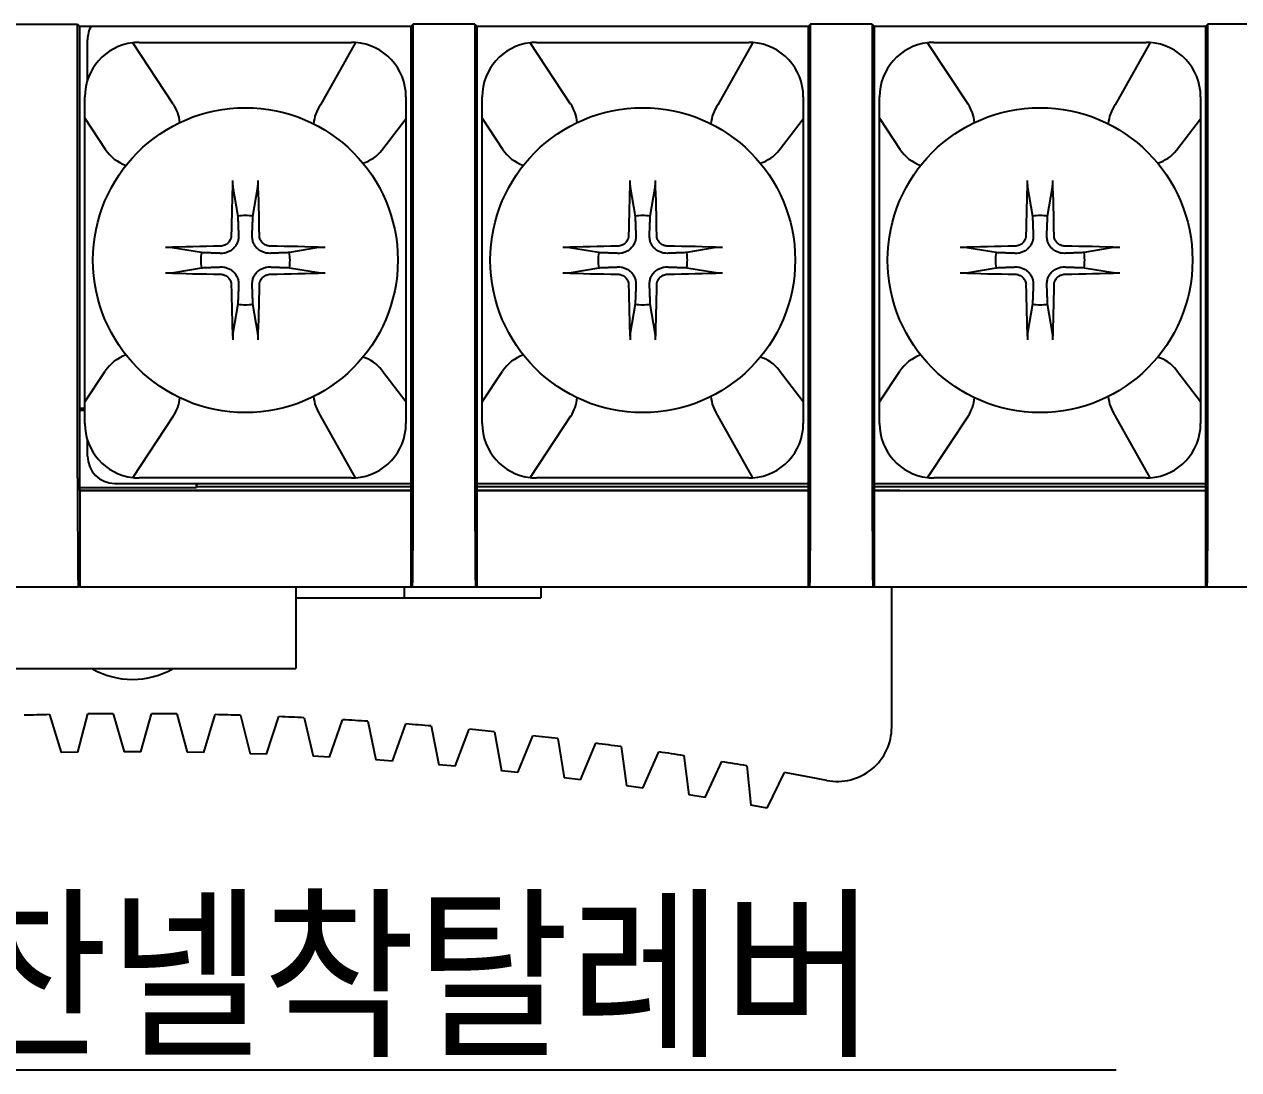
# Model space of a CAD drawing. Header units: millimetres. Extents: x 1618 to 2314, y 422 to 652.
# Drawn here: x 2048.96 to 2071.28, y 530.17 to 549.37 of the extents above; entities that cross this region are included whole.
import ezdxf

# ---------------------------------------------------------------- set-up
doc = ezdxf.new("R2010")
doc.units = ezdxf.units.MM
doc.styles.add('굴림', font='', dxfattribs={"width": 0.9})
doc.styles.get('굴림').set_extended_font_data('GulimChe')
doc.dimstyles.get("Standard").update_dxf_attribs({"dimtxt": 0.18, "dimasz": 0.18, "dimexe": 0.18, "dimexo": 0.0625, "dimgap": 0.09, "dimtad": 0, "dimtih": 1, "dimtoh": 1, "dimdec": 4, "dimzin": 0, "dimdsep": 46, "dimtxsty": 'Standard', "dimcen": 0.09, "dimadec": 0, "dimazin": 0, "dimtfac": 1, "dimtdec": 4, "dimtofl": 0, "dimtmove": 0, "dimatfit": 3, "dimfxl": 1, "dimtolj": 1, "dimtzin": 0, "dimarcsym": 0})

msp = doc.modelspace()

# ---------------------------------------------------------------- linework, layer by layer
for p, q in [((2048.309, 549.368), (2049.944, 549.368)), ((2049.944, 541.036), (2049.944, 549.368)), ((2049.944, 549.368), (2049.981, 549.336)), ((2049.981, 549.336), (2049.981, 540.809)), ((2049.981, 549.336), (2056.072, 549.336)), ((2056.109, 549.368), (2056.072, 549.336)), ((2056.072, 540.809), (2056.072, 549.336)), ((2056.109, 541.036), (2056.109, 549.368)), ((2057.244, 549.368), (2056.109, 549.368)), ((2057.244, 549.368), (2057.244, 541.036)), ((2057.244, 549.368), (2057.281, 549.336)), ((2057.281, 549.336), (2057.281, 540.809)), ((2057.281, 549.336), (2063.372, 549.336)), ((2063.409, 549.368), (2063.372, 549.336)), ((2063.372, 540.809), (2063.372, 549.336)), ((2063.409, 541.036), (2063.409, 549.368)), ((2064.544, 549.368), (2063.409, 549.368)), ((2064.544, 549.368), (2064.544, 541.036)), ((2064.544, 549.368), (2064.581, 549.336)), ((2064.581, 549.336), (2064.581, 540.809)), ((2064.581, 549.336), (2070.672, 549.336)), ((2070.709, 549.368), (2070.672, 549.336)), ((2070.672, 540.809), (2070.672, 549.336)), ((2070.709, 541.036), (2070.709, 549.368)), ((2071.844, 549.368), (2070.709, 549.368)), ((2050.127, 548.348), (2050.127, 549.086)), ((2051.703, 547.9), (2050.958, 549.029)), ((2051.077, 549.036), (2054.977, 549.036)), ((2055.047, 549.034), (2054.408, 547.892)), ((2059.003, 547.9), (2058.258, 549.029)), ((2058.377, 549.036), (2062.277, 549.036)), ((2062.347, 549.034), (2061.708, 547.892)), ((2066.303, 547.9), (2065.558, 549.029)), ((2065.677, 549.036), (2069.577, 549.036)), ((2069.647, 549.034), (2069.008, 547.892)), ((2050.077, 547.642), (2050.077, 548.036)), ((2055.977, 548.036), (2055.977, 547.634)), ((2057.377, 547.642), (2057.377, 548.036)), ((2063.277, 548.036), (2063.277, 547.634)), ((2064.677, 547.642), (2064.677, 548.036)), ((2070.577, 548.036), (2070.577, 547.634)), ((2050.077, 542.431), (2050.077, 547.642)), ((2050.077, 547.642), (2050.452, 547.073)), ((2055.532, 547.058), (2055.977, 547.634)), ((2055.977, 547.634), (2055.977, 542.438)), ((2057.377, 547.642), (2057.752, 547.073)), ((2057.377, 542.431), (2057.377, 547.642)), ((2062.832, 547.058), (2063.277, 547.634)), ((2063.277, 547.634), (2063.277, 542.438)), ((2064.677, 547.642), (2065.052, 547.073)), ((2064.677, 542.431), (2064.677, 547.642)), ((2070.132, 547.058), (2070.577, 547.634)), ((2070.577, 547.634), (2070.577, 542.438)), ((2052.797, 546.379), (2052.888, 545.844)), ((2053.165, 545.844), (2053.255, 546.379)), ((2060.097, 546.379), (2060.188, 545.844)), ((2060.465, 545.844), (2060.555, 546.379)), ((2067.397, 546.379), (2067.488, 545.844)), ((2067.765, 545.844), (2067.855, 546.379)), ((2052.218, 545.174), (2051.684, 545.265)), ((2054.369, 545.266), (2053.835, 545.175)), ((2059.518, 545.174), (2058.984, 545.265)), ((2061.669, 545.266), (2061.135, 545.175)), ((2066.818, 545.174), (2066.284, 545.265)), ((2068.969, 545.266), (2068.435, 545.175)), ((2051.684, 544.806), (2052.218, 544.897)), ((2053.835, 544.898), (2054.369, 544.807)), ((2058.984, 544.806), (2059.518, 544.897)), ((2061.135, 544.898), (2061.669, 544.807)), ((2066.284, 544.806), (2066.818, 544.897)), ((2068.435, 544.898), (2068.969, 544.807)), ((2052.888, 544.228), (2052.798, 543.693)), ((2053.256, 543.693), (2053.165, 544.228)), ((2060.188, 544.228), (2060.098, 543.693)), ((2060.556, 543.693), (2060.465, 544.228)), ((2067.488, 544.228), (2067.398, 543.693)), ((2067.856, 543.693), (2067.765, 544.228)), ((2050.077, 542.431), (2050.452, 542.999)), ((2055.532, 543.014), (2055.977, 542.438)), ((2057.377, 542.431), (2057.752, 542.999)), ((2062.832, 543.014), (2063.277, 542.438)), ((2064.677, 542.431), (2065.052, 542.999)), ((2070.132, 543.014), (2070.577, 542.438)), ((2050.077, 542.036), (2050.077, 542.431)), ((2055.977, 542.438), (2055.977, 542.036)), ((2057.377, 542.036), (2057.377, 542.431)), ((2063.277, 542.438), (2063.277, 542.036)), ((2064.677, 542.036), (2064.677, 542.431)), ((2070.577, 542.438), (2070.577, 542.036)), ((2049.981, 542.278), (2050.076, 542.278)), ((2050.077, 542.313), (2049.982, 542.313)), ((2055.047, 541.038), (2054.408, 542.18)), ((2062.347, 541.038), (2061.708, 542.18)), ((2069.647, 541.038), (2069.008, 542.18)), ((2051.703, 542.172), (2050.958, 541.043)), ((2059.003, 542.172), (2058.258, 541.043)), ((2066.303, 542.172), (2065.558, 541.043)), ((2050.127, 541.436), (2050.127, 541.724)), ((2049.981, 540.862), (2052.127, 540.862)), ((2050.627, 540.936), (2056.072, 540.936)), ((2054.977, 541.036), (2051.077, 541.036)), ((2052.127, 540.862), (2052.127, 540.936)), ((2052.136, 540.872), (2052.127, 540.862)), ((2052.136, 540.872), (2052.139, 540.936)), ((2056.072, 540.872), (2052.136, 540.872)), ((2057.281, 540.936), (2063.372, 540.936)), ((2063.372, 540.872), (2057.282, 540.872)), ((2062.277, 541.036), (2058.377, 541.036)), ((2064.582, 540.936), (2070.671, 540.936)), ((2070.671, 540.872), (2064.582, 540.872)), ((2069.577, 541.036), (2065.677, 541.036)), ((2049.984, 540.806), (2049.981, 540.809)), ((2049.982, 540.813), (2056.072, 540.813)), ((2049.984, 540.806), (2056.069, 540.806)), ((2049.984, 540.806), (2049.984, 539.036)), ((2055.952, 540.806), (2055.952, 540.813)), ((2056.069, 540.806), (2056.072, 540.809)), ((2056.069, 540.806), (2056.069, 539.036)), ((2057.281, 540.813), (2063.371, 540.813)), ((2057.284, 540.806), (2057.281, 540.809)), ((2057.284, 540.806), (2063.369, 540.806)), ((2057.284, 539.036), (2057.284, 540.806)), ((2058.452, 540.813), (2058.452, 540.806)), ((2063.369, 540.806), (2063.372, 540.809)), ((2063.369, 540.806), (2063.369, 539.036)), ((2064.581, 540.813), (2065.052, 540.813)), ((2064.584, 540.806), (2064.581, 540.809)), ((2064.584, 540.806), (2070.669, 540.806)), ((2064.584, 539.036), (2064.584, 540.806)), ((2064.902, 540.806), (2064.902, 540.813)), ((2065.052, 540.806), (2065.052, 540.813)), ((2070.669, 540.806), (2070.672, 540.809)), ((2070.669, 540.806), (2070.669, 539.036)), ((2048.297, 539.036), (2049.956, 539.036)), ((2049.984, 539.036), (2049.956, 539.036)), ((2049.984, 539.036), (2056.069, 539.036)), ((2053.952, 539.036), (2053.952, 537.536)), ((2053.952, 538.836), (2058.452, 538.836)), ((2055.952, 538.836), (2055.952, 539.036)), ((2056.069, 539.036), (2056.097, 539.036)), ((2056.097, 539.036), (2057.256, 539.036)), ((2057.256, 539.036), (2057.284, 539.036)), ((2057.284, 539.036), (2063.369, 539.036)), ((2058.452, 539.036), (2058.452, 538.836)), ((2063.369, 539.036), (2063.397, 539.036)), ((2063.397, 539.036), (2064.556, 539.036)), ((2064.556, 539.036), (2064.584, 539.036)), ((2064.584, 539.036), (2070.669, 539.036)), ((2064.902, 536.461), (2064.902, 539.036)), ((2070.669, 539.036), (2070.697, 539.036)), ((2070.697, 539.036), (2071.856, 539.036)), ((2047.952, 537.536), (2053.952, 537.536)), ((2049.431, 536.688), (2049.642, 535.993)), ((2049.946, 535.998), (2050.134, 536.7)), ((2050.6, 536.705), (2050.8, 536.005)), ((2051.104, 536.005), (2051.303, 536.705)), ((2051.769, 536.7), (2051.957, 535.998)), ((2052.261, 535.993), (2052.472, 536.688)), ((2052.938, 536.676), (2053.113, 535.97)), ((2053.417, 535.96), (2053.641, 536.651)), ((2054.107, 536.631), (2054.27, 535.923)), ((2054.573, 535.907), (2054.809, 536.594)), ((2055.274, 536.566), (2055.425, 535.855)), ((2055.728, 535.833), (2055.976, 536.517)), ((2056.44, 536.48), (2056.579, 535.766)), ((2056.881, 535.74), (2057.141, 536.419)), ((2057.605, 536.374), (2057.731, 535.658)), ((2058.033, 535.626), (2058.305, 536.301)), ((2058.768, 536.248), (2058.881, 535.53)), ((2059.182, 535.493), (2059.466, 536.162)), ((2049.946, 535.998), (2049.642, 535.993)), ((2051.104, 536.005), (2050.8, 536.005)), ((2052.261, 535.993), (2051.957, 535.998)), ((2053.417, 535.96), (2053.113, 535.97)), ((2059.928, 536.101), (2060.028, 535.381)), ((2060.329, 535.339), (2060.624, 536.004)), ((2061.085, 535.935), (2061.173, 535.213)), ((2054.573, 535.907), (2054.27, 535.923)), ((2055.728, 535.833), (2055.425, 535.855)), ((2056.881, 535.74), (2056.579, 535.766)), ((2061.473, 535.165), (2061.78, 535.825)), ((2062.239, 535.748), (2062.315, 535.025)), ((2058.033, 535.626), (2057.731, 535.658)), ((2059.182, 535.493), (2058.881, 535.53)), ((2062.614, 534.972), (2062.932, 535.626)), ((2060.329, 535.339), (2060.028, 535.381)), ((2061.473, 535.165), (2061.173, 535.213)), ((2062.614, 534.972), (2062.315, 535.025))]:
    msp.add_line(p, q)
for centre in [(2053.027, 545.036), (2060.327, 545.036), (2067.627, 545.036)]:
    msp.add_circle(centre, 2.8)
for centre, radius, start, end in [((2050.627, 549.086), 0.5, 149.999, 180), ((2051.077, 548.036), 1, 96.8173, 180), ((2051.077, 548.036), 1, 90, 96.8173), ((2054.977, 548.036), 1, 85.9679, 90), ((2054.977, 548.036), 1, 0, 85.9679), ((2058.377, 548.036), 1, 96.8173, 180), ((2058.377, 548.036), 1, 90, 96.8173), ((2062.277, 548.036), 1, 85.9679, 90), ((2062.277, 548.036), 1, 0, 85.9679), ((2065.677, 548.036), 1, 96.8173, 180), ((2065.677, 548.036), 1, 90, 96.8173), ((2069.577, 548.036), 1, 85.9679, 90), ((2069.577, 548.036), 1, 0, 85.9679), ((2051.078, 547.487), 0.75, 5.9361, 33.4424), ((2054.978, 547.485), 0.7, 144.4374, 175.5132), ((2058.378, 547.487), 0.75, 5.9361, 33.4424), ((2062.278, 547.485), 0.7, 144.4374, 175.5132), ((2065.678, 547.487), 0.75, 5.9361, 33.4424), ((2069.578, 547.485), 0.7, 144.4374, 175.5132), ((2051.078, 547.487), 0.75, 213.4424, 251.0511), ((2054.978, 547.485), 0.7, 287.409, 322.3631), ((2058.378, 547.487), 0.75, 213.4424, 251.0511), ((2062.278, 547.485), 0.7, 287.409, 322.3631), ((2065.678, 547.487), 0.75, 213.4424, 251.0511), ((2069.578, 547.485), 0.7, 287.409, 322.3631), ((2053.027, 545.036), 0.82, 80.3013, 99.7447), ((2060.327, 545.036), 0.82, 80.3013, 99.7447), ((2067.627, 545.036), 0.82, 80.3013, 99.7447), ((2053.027, 545.036), 0.82, 170.3013, 189.7447), ((2053.027, 545.036), 0.82, 350.3013, 9.7447), ((2060.327, 545.036), 0.82, 170.3013, 189.7447), ((2060.327, 545.036), 0.82, 350.3013, 9.7447), ((2067.627, 545.036), 0.82, 170.3013, 189.7447), ((2067.627, 545.036), 0.82, 350.3013, 9.7447), ((2053.027, 545.036), 0.82, 260.3013, 279.7447), ((2060.327, 545.036), 0.82, 260.3013, 279.7447), ((2067.627, 545.036), 0.82, 260.3013, 279.7447), ((2051.078, 542.585), 0.75, 108.9489, 146.5576), ((2058.378, 542.585), 0.75, 108.9489, 146.5576), ((2065.678, 542.585), 0.75, 108.9489, 146.5576), ((2054.978, 542.587), 0.7, 37.6369, 72.591), ((2062.278, 542.587), 0.7, 37.6369, 72.591), ((2069.578, 542.587), 0.7, 37.6369, 72.591), ((2051.078, 542.585), 0.75, 326.5576, 354.0639), ((2054.978, 542.587), 0.7, 184.4868, 215.5626), ((2058.378, 542.585), 0.75, 326.5576, 354.0639), ((2062.278, 542.587), 0.7, 184.4868, 215.5626), ((2065.678, 542.585), 0.75, 326.5576, 354.0639), ((2069.578, 542.587), 0.7, 184.4868, 215.5626), ((2051.077, 542.036), 1, 180, 263.1827), ((2054.977, 542.036), 1, 274.0321, 0), ((2058.377, 542.036), 1, 180, 263.1827), ((2062.277, 542.036), 1, 274.0321, 0), ((2065.677, 542.036), 1, 180, 263.1827), ((2069.577, 542.036), 1, 274.0321, 0), ((2050.627, 541.436), 0.5, 180, 270), ((2051.077, 542.036), 1, 263.1827, 270), ((2054.977, 542.036), 1, 270, 274.0321), ((2058.377, 542.036), 1, 263.1827, 270), ((2062.277, 542.036), 1, 270, 274.0321), ((2065.677, 542.036), 1, 263.1827, 270), ((2069.577, 542.036), 1, 270, 274.0321), ((2050.952, 538.836), 1.5, 240.075, 299.925), ((2050.952, 469.705), 67, 91.30079, 91.69921), ((2050.952, 469.705), 67, 90.30079, 90.69921), ((2050.952, 469.705), 67, 89.30079, 89.69921), ((2050.952, 469.705), 67, 88.30079, 88.69921), ((2050.952, 469.705), 67, 87.30079, 87.69921), ((2050.952, 469.705), 67, 86.30079, 86.69921), ((2050.952, 469.705), 67, 85.30079, 85.69921), ((2050.952, 469.705), 67, 84.30079, 84.69921), ((2063.902, 536.461), 1, 259.0215, 0), ((2050.952, 469.705), 67, 83.30079, 83.69921), ((2050.952, 469.705), 67, 82.30079, 82.69921), ((2050.952, 469.705), 67, 81.30079, 81.69921), ((2050.952, 469.705), 67, 80.30079, 80.69921), ((2050.952, 469.705), 67, 79.02147, 79.69921)]:
    msp.add_arc(centre, radius, start, end)
for centre, major_axis, ratio, start_param, end_param in [((2053.198, 545.035), (0.037, 4.997), 0.087156, 1.273815, 1.479878), ((2052.855, 545.035), (0.041, -4.997), 0.087156, 1.661715, 1.867777), ((2060.498, 545.035), (0.037, 4.997), 0.087156, 1.273815, 1.479878), ((2060.155, 545.035), (0.041, -4.997), 0.087156, 1.661715, 1.867777), ((2067.798, 545.035), (0.037, 4.997), 0.087156, 1.273815, 1.479878), ((2067.455, 545.035), (0.041, -4.997), 0.087156, 1.661715, 1.867777), ((2053.028, 544.864), (4.997, 0.041), 0.087156, 1.661715, 1.867777), ((2053.025, 544.864), (4.997, -0.037), 0.087156, 1.273815, 1.479878), ((2060.328, 544.864), (4.997, 0.041), 0.087156, 1.661715, 1.867777), ((2060.325, 544.864), (4.997, -0.037), 0.087156, 1.273815, 1.479878), ((2067.628, 544.864), (4.997, 0.041), 0.087156, 1.661715, 1.867777), ((2067.625, 544.864), (4.997, -0.037), 0.087156, 1.273815, 1.479878), ((2053.028, 545.208), (-4.997, 0.037), 0.087156, 1.273815, 1.479878), ((2053.025, 545.208), (-4.997, -0.041), 0.087156, 1.661715, 1.867777), ((2060.328, 545.208), (-4.997, 0.037), 0.087156, 1.273815, 1.479878), ((2060.325, 545.208), (-4.997, -0.041), 0.087156, 1.661715, 1.867777), ((2067.628, 545.208), (-4.997, 0.037), 0.087156, 1.273815, 1.479878), ((2067.625, 545.208), (-4.997, -0.041), 0.087156, 1.661715, 1.867777), ((2053.198, 545.037), (-0.041, 4.997), 0.087156, 1.661715, 1.867777), ((2052.855, 545.037), (-0.037, -4.997), 0.087156, 1.273815, 1.479878), ((2060.498, 545.037), (-0.041, 4.997), 0.087156, 1.661715, 1.867777), ((2060.155, 545.037), (-0.037, -4.997), 0.087156, 1.273815, 1.479878), ((2067.798, 545.037), (-0.041, 4.997), 0.087156, 1.661715, 1.867777), ((2067.455, 545.037), (-0.037, -4.997), 0.087156, 1.273815, 1.479878), ((2049.956, 541.036), (0, 2), 0.006109, 1.570796, 3.141593), ((2056.097, 541.036), (0, 2), 0.006109, 3.141593, 4.712389), ((2057.256, 541.036), (0, 2), 0.006109, 1.570796, 3.141593), ((2063.397, 541.036), (0, 2), 0.006109, 3.141593, 4.712389), ((2064.556, 541.036), (0, 2), 0.006109, 1.570796, 3.141593), ((2070.697, 541.036), (0, 2), 0.006109, 3.141593, 4.712389)]:
    msp.add_ellipse(centre, major_axis=major_axis, ratio=ratio, start_param=start_param, end_param=end_param)
for points, knots in [([(2052.793, 546.5), (2052.793, 546.489), (2052.792, 546.477), (2052.792, 546.459), (2052.792, 546.453), (2052.792, 546.441), (2052.793, 546.435), (2052.793, 546.424), (2052.793, 546.419), (2052.794, 546.409), (2052.794, 546.404), (2052.795, 546.396), (2052.795, 546.392), (2052.796, 546.385), (2052.796, 546.381), (2052.797, 546.379)], [0, 0, 0, 0, 0.25, 0.25, 0.375, 0.375, 0.5, 0.5, 0.625, 0.625, 0.75, 0.75, 0.875, 0.875, 1, 1, 1, 1]), ([(2053.255, 546.379), (2053.256, 546.382), (2053.256, 546.385), (2053.257, 546.392), (2053.257, 546.396), (2053.258, 546.404), (2053.258, 546.409), (2053.259, 546.419), (2053.259, 546.425), (2053.259, 546.436), (2053.259, 546.441), (2053.26, 546.453), (2053.26, 546.459), (2053.26, 546.471), (2053.259, 546.477), (2053.259, 546.489), (2053.259, 546.495), (2053.259, 546.5)], [0, 0, 0, 0, 0.125, 0.125, 0.25, 0.25, 0.375, 0.375, 0.5, 0.5, 0.625, 0.625, 0.75, 0.75, 0.875, 0.875, 1, 1, 1, 1]), ([(2060.093, 546.5), (2060.093, 546.489), (2060.092, 546.477), (2060.092, 546.459), (2060.092, 546.453), (2060.092, 546.441), (2060.093, 546.435), (2060.093, 546.424), (2060.093, 546.419), (2060.094, 546.409), (2060.094, 546.404), (2060.095, 546.396), (2060.095, 546.392), (2060.096, 546.385), (2060.096, 546.381), (2060.097, 546.379)], [0, 0, 0, 0, 0.25, 0.25, 0.375, 0.375, 0.5, 0.5, 0.625, 0.625, 0.75, 0.75, 0.875, 0.875, 1, 1, 1, 1]), ([(2060.555, 546.379), (2060.556, 546.382), (2060.556, 546.385), (2060.557, 546.392), (2060.557, 546.396), (2060.558, 546.404), (2060.558, 546.409), (2060.559, 546.419), (2060.559, 546.425), (2060.559, 546.436), (2060.559, 546.441), (2060.56, 546.453), (2060.56, 546.459), (2060.56, 546.471), (2060.559, 546.477), (2060.559, 546.489), (2060.559, 546.495), (2060.559, 546.5)], [0, 0, 0, 0, 0.125, 0.125, 0.25, 0.25, 0.375, 0.375, 0.5, 0.5, 0.625, 0.625, 0.75, 0.75, 0.875, 0.875, 1, 1, 1, 1]), ([(2067.393, 546.5), (2067.393, 546.489), (2067.392, 546.477), (2067.392, 546.459), (2067.392, 546.453), (2067.392, 546.441), (2067.393, 546.435), (2067.393, 546.424), (2067.393, 546.419), (2067.394, 546.409), (2067.394, 546.404), (2067.395, 546.396), (2067.395, 546.392), (2067.396, 546.385), (2067.396, 546.381), (2067.397, 546.379)], [0, 0, 0, 0, 0.25, 0.25, 0.375, 0.375, 0.5, 0.5, 0.625, 0.625, 0.75, 0.75, 0.875, 0.875, 1, 1, 1, 1]), ([(2067.855, 546.379), (2067.856, 546.382), (2067.856, 546.385), (2067.857, 546.392), (2067.857, 546.396), (2067.858, 546.404), (2067.858, 546.409), (2067.859, 546.419), (2067.859, 546.425), (2067.859, 546.436), (2067.859, 546.441), (2067.86, 546.453), (2067.86, 546.459), (2067.86, 546.471), (2067.859, 546.477), (2067.859, 546.489), (2067.859, 546.495), (2067.859, 546.5)], [0, 0, 0, 0, 0.125, 0.125, 0.25, 0.25, 0.375, 0.375, 0.5, 0.5, 0.625, 0.625, 0.75, 0.75, 0.875, 0.875, 1, 1, 1, 1]), ([(2052.768, 545.492), (2052.768, 545.479), (2052.767, 545.466), (2052.763, 545.447), (2052.761, 545.441), (2052.757, 545.429), (2052.755, 545.423), (2052.747, 545.405), (2052.741, 545.393), (2052.727, 545.372), (2052.719, 545.362), (2052.7, 545.344), (2052.691, 545.336), (2052.674, 545.325), (2052.669, 545.321), (2052.658, 545.315), (2052.652, 545.312), (2052.634, 545.305), (2052.622, 545.301), (2052.596, 545.296), (2052.584, 545.294), (2052.571, 545.294)], [0, 0, 0, 0, 0.125, 0.125, 0.1875, 0.1875, 0.25, 0.25, 0.375, 0.375, 0.5, 0.5, 0.625, 0.625, 0.6875, 0.6875, 0.75, 0.75, 0.875, 0.875, 1, 1, 1, 1]), ([(2052.901, 545.491), (2052.902, 545.47), (2052.901, 545.449), (2052.896, 545.418), (2052.894, 545.408), (2052.889, 545.387), (2052.886, 545.377), (2052.874, 545.346), (2052.865, 545.326), (2052.847, 545.297), (2052.84, 545.288), (2052.826, 545.27), (2052.818, 545.261), (2052.806, 545.249), (2052.801, 545.245), (2052.793, 545.237), (2052.779, 545.226), (2052.765, 545.216), (2052.746, 545.204), (2052.736, 545.198), (2052.716, 545.189), (2052.696, 545.18), (2052.676, 545.174), (2052.655, 545.168), (2052.644, 545.166), (2052.613, 545.161), (2052.593, 545.16), (2052.572, 545.161)], [0, 0, 0, 0, 0.125, 0.125, 0.1875, 0.1875, 0.25, 0.25, 0.375, 0.375, 0.4375, 0.4375, 0.5, 0.5, 0.53125, 0.53125, 0.5625, 0.625, 0.625, 0.6875, 0.6875, 0.75, 0.8125, 0.8125, 0.875, 0.875, 1, 1, 1, 1]), ([(2053.481, 545.161), (2053.46, 545.16), (2053.44, 545.162), (2053.409, 545.166), (2053.399, 545.168), (2053.378, 545.174), (2053.368, 545.177), (2053.337, 545.188), (2053.317, 545.198), (2053.288, 545.216), (2053.279, 545.223), (2053.26, 545.237), (2053.252, 545.245), (2053.239, 545.257), (2053.235, 545.261), (2053.228, 545.27), (2053.216, 545.283), (2053.206, 545.297), (2053.194, 545.316), (2053.189, 545.326), (2053.179, 545.346), (2053.17, 545.366), (2053.164, 545.387), (2053.159, 545.408), (2053.157, 545.418), (2053.152, 545.449), (2053.151, 545.47), (2053.151, 545.491)], [0, 0, 0, 0, 0.125, 0.125, 0.1875, 0.1875, 0.25, 0.25, 0.375, 0.375, 0.4375, 0.4375, 0.5, 0.5, 0.53125, 0.53125, 0.5625, 0.625, 0.625, 0.6875, 0.6875, 0.75, 0.8125, 0.8125, 0.875, 0.875, 1, 1, 1, 1]), ([(2053.482, 545.294), (2053.469, 545.295), (2053.456, 545.296), (2053.438, 545.3), (2053.431, 545.302), (2053.419, 545.305), (2053.413, 545.308), (2053.395, 545.315), (2053.384, 545.321), (2053.363, 545.336), (2053.352, 545.344), (2053.334, 545.362), (2053.326, 545.372), (2053.315, 545.388), (2053.312, 545.394), (2053.306, 545.405), (2053.303, 545.411), (2053.295, 545.428), (2053.292, 545.441), (2053.286, 545.466), (2053.285, 545.479), (2053.285, 545.492)], [0, 0, 0, 0, 0.125, 0.125, 0.1875, 0.1875, 0.25, 0.25, 0.375, 0.375, 0.5, 0.5, 0.625, 0.625, 0.6875, 0.6875, 0.75, 0.75, 0.875, 0.875, 1, 1, 1, 1]), ([(2060.068, 545.492), (2060.068, 545.479), (2060.067, 545.466), (2060.063, 545.447), (2060.061, 545.441), (2060.057, 545.429), (2060.055, 545.423), (2060.047, 545.405), (2060.041, 545.393), (2060.027, 545.372), (2060.019, 545.362), (2060, 545.344), (2059.991, 545.336), (2059.974, 545.325), (2059.969, 545.321), (2059.958, 545.315), (2059.952, 545.312), (2059.934, 545.305), (2059.922, 545.301), (2059.896, 545.296), (2059.884, 545.294), (2059.871, 545.294)], [0, 0, 0, 0, 0.125, 0.125, 0.1875, 0.1875, 0.25, 0.25, 0.375, 0.375, 0.5, 0.5, 0.625, 0.625, 0.6875, 0.6875, 0.75, 0.75, 0.875, 0.875, 1, 1, 1, 1]), ([(2060.201, 545.491), (2060.202, 545.47), (2060.201, 545.449), (2060.196, 545.418), (2060.194, 545.408), (2060.189, 545.387), (2060.186, 545.377), (2060.174, 545.346), (2060.165, 545.326), (2060.147, 545.297), (2060.14, 545.288), (2060.126, 545.27), (2060.118, 545.261), (2060.106, 545.249), (2060.101, 545.245), (2060.093, 545.237), (2060.079, 545.226), (2060.065, 545.216), (2060.046, 545.204), (2060.036, 545.198), (2060.016, 545.189), (2059.996, 545.18), (2059.976, 545.174), (2059.955, 545.168), (2059.944, 545.166), (2059.913, 545.161), (2059.893, 545.16), (2059.872, 545.161)], [0, 0, 0, 0, 0.125, 0.125, 0.1875, 0.1875, 0.25, 0.25, 0.375, 0.375, 0.4375, 0.4375, 0.5, 0.5, 0.53125, 0.53125, 0.5625, 0.625, 0.625, 0.6875, 0.6875, 0.75, 0.8125, 0.8125, 0.875, 0.875, 1, 1, 1, 1]), ([(2060.781, 545.161), (2060.76, 545.16), (2060.74, 545.162), (2060.709, 545.166), (2060.699, 545.168), (2060.678, 545.174), (2060.668, 545.177), (2060.637, 545.188), (2060.617, 545.198), (2060.588, 545.216), (2060.579, 545.223), (2060.56, 545.237), (2060.552, 545.245), (2060.539, 545.257), (2060.535, 545.261), (2060.528, 545.27), (2060.516, 545.283), (2060.506, 545.297), (2060.494, 545.316), (2060.489, 545.326), (2060.479, 545.346), (2060.47, 545.366), (2060.464, 545.387), (2060.459, 545.408), (2060.457, 545.418), (2060.452, 545.449), (2060.451, 545.47), (2060.451, 545.491)], [0, 0, 0, 0, 0.125, 0.125, 0.1875, 0.1875, 0.25, 0.25, 0.375, 0.375, 0.4375, 0.4375, 0.5, 0.5, 0.53125, 0.53125, 0.5625, 0.625, 0.625, 0.6875, 0.6875, 0.75, 0.8125, 0.8125, 0.875, 0.875, 1, 1, 1, 1]), ([(2060.782, 545.294), (2060.769, 545.295), (2060.756, 545.296), (2060.738, 545.3), (2060.731, 545.302), (2060.719, 545.305), (2060.713, 545.308), (2060.695, 545.315), (2060.684, 545.321), (2060.663, 545.336), (2060.652, 545.344), (2060.634, 545.362), (2060.626, 545.372), (2060.615, 545.388), (2060.612, 545.394), (2060.606, 545.405), (2060.603, 545.411), (2060.595, 545.428), (2060.592, 545.441), (2060.586, 545.466), (2060.585, 545.479), (2060.585, 545.492)], [0, 0, 0, 0, 0.125, 0.125, 0.1875, 0.1875, 0.25, 0.25, 0.375, 0.375, 0.5, 0.5, 0.625, 0.625, 0.6875, 0.6875, 0.75, 0.75, 0.875, 0.875, 1, 1, 1, 1]), ([(2067.368, 545.492), (2067.368, 545.479), (2067.367, 545.466), (2067.363, 545.447), (2067.361, 545.441), (2067.357, 545.429), (2067.355, 545.423), (2067.347, 545.405), (2067.341, 545.393), (2067.327, 545.372), (2067.319, 545.362), (2067.3, 545.344), (2067.291, 545.336), (2067.274, 545.325), (2067.269, 545.321), (2067.258, 545.315), (2067.252, 545.312), (2067.234, 545.305), (2067.222, 545.301), (2067.196, 545.296), (2067.184, 545.294), (2067.171, 545.294)], [0, 0, 0, 0, 0.125, 0.125, 0.1875, 0.1875, 0.25, 0.25, 0.375, 0.375, 0.5, 0.5, 0.625, 0.625, 0.6875, 0.6875, 0.75, 0.75, 0.875, 0.875, 1, 1, 1, 1]), ([(2067.501, 545.491), (2067.502, 545.47), (2067.501, 545.449), (2067.496, 545.418), (2067.494, 545.408), (2067.489, 545.387), (2067.486, 545.377), (2067.474, 545.346), (2067.465, 545.326), (2067.447, 545.297), (2067.44, 545.288), (2067.426, 545.27), (2067.418, 545.261), (2067.406, 545.249), (2067.401, 545.245), (2067.393, 545.237), (2067.379, 545.226), (2067.365, 545.216), (2067.346, 545.204), (2067.336, 545.198), (2067.316, 545.189), (2067.296, 545.18), (2067.276, 545.174), (2067.255, 545.168), (2067.244, 545.166), (2067.213, 545.161), (2067.193, 545.16), (2067.172, 545.161)], [0, 0, 0, 0, 0.125, 0.125, 0.1875, 0.1875, 0.25, 0.25, 0.375, 0.375, 0.4375, 0.4375, 0.5, 0.5, 0.53125, 0.53125, 0.5625, 0.625, 0.625, 0.6875, 0.6875, 0.75, 0.8125, 0.8125, 0.875, 0.875, 1, 1, 1, 1]), ([(2068.081, 545.161), (2068.06, 545.16), (2068.04, 545.162), (2068.009, 545.166), (2067.999, 545.168), (2067.978, 545.174), (2067.968, 545.177), (2067.937, 545.188), (2067.917, 545.198), (2067.888, 545.216), (2067.879, 545.223), (2067.86, 545.237), (2067.852, 545.245), (2067.839, 545.257), (2067.835, 545.261), (2067.828, 545.27), (2067.816, 545.283), (2067.806, 545.297), (2067.794, 545.316), (2067.789, 545.326), (2067.779, 545.346), (2067.77, 545.366), (2067.764, 545.387), (2067.759, 545.408), (2067.757, 545.418), (2067.752, 545.449), (2067.751, 545.47), (2067.751, 545.491)], [0, 0, 0, 0, 0.125, 0.125, 0.1875, 0.1875, 0.25, 0.25, 0.375, 0.375, 0.4375, 0.4375, 0.5, 0.5, 0.53125, 0.53125, 0.5625, 0.625, 0.625, 0.6875, 0.6875, 0.75, 0.8125, 0.8125, 0.875, 0.875, 1, 1, 1, 1]), ([(2068.082, 545.294), (2068.069, 545.295), (2068.056, 545.296), (2068.038, 545.3), (2068.031, 545.302), (2068.019, 545.305), (2068.013, 545.308), (2067.995, 545.315), (2067.984, 545.321), (2067.963, 545.336), (2067.952, 545.344), (2067.934, 545.362), (2067.926, 545.372), (2067.915, 545.388), (2067.912, 545.394), (2067.906, 545.405), (2067.903, 545.411), (2067.895, 545.428), (2067.892, 545.441), (2067.886, 545.466), (2067.885, 545.479), (2067.885, 545.492)], [0, 0, 0, 0, 0.125, 0.125, 0.1875, 0.1875, 0.25, 0.25, 0.375, 0.375, 0.5, 0.5, 0.625, 0.625, 0.6875, 0.6875, 0.75, 0.75, 0.875, 0.875, 1, 1, 1, 1]), ([(2051.684, 545.265), (2051.681, 545.265), (2051.678, 545.266), (2051.671, 545.267), (2051.667, 545.267), (2051.658, 545.268), (2051.653, 545.268), (2051.643, 545.268), (2051.638, 545.268), (2051.627, 545.269), (2051.621, 545.269), (2051.61, 545.269), (2051.604, 545.269), (2051.592, 545.269), (2051.586, 545.269), (2051.574, 545.269), (2051.568, 545.269), (2051.562, 545.268)], [0, 0, 0, 0, 0.125, 0.125, 0.25, 0.25, 0.375, 0.375, 0.5, 0.5, 0.625, 0.625, 0.75, 0.75, 0.875, 0.875, 1, 1, 1, 1]), ([(2054.491, 545.27), (2054.479, 545.27), (2054.467, 545.27), (2054.449, 545.27), (2054.443, 545.27), (2054.432, 545.27), (2054.426, 545.27), (2054.415, 545.27), (2054.41, 545.269), (2054.4, 545.269), (2054.395, 545.269), (2054.386, 545.268), (2054.382, 545.268), (2054.375, 545.267), (2054.372, 545.266), (2054.369, 545.266)], [0, 0, 0, 0, 0.25, 0.25, 0.375, 0.375, 0.5, 0.5, 0.625, 0.625, 0.75, 0.75, 0.875, 0.875, 1, 1, 1, 1]), ([(2058.984, 545.265), (2058.981, 545.265), (2058.978, 545.266), (2058.971, 545.267), (2058.967, 545.267), (2058.958, 545.268), (2058.953, 545.268), (2058.943, 545.268), (2058.938, 545.268), (2058.927, 545.269), (2058.921, 545.269), (2058.91, 545.269), (2058.904, 545.269), (2058.892, 545.269), (2058.886, 545.269), (2058.874, 545.269), (2058.868, 545.269), (2058.862, 545.268)], [0, 0, 0, 0, 0.125, 0.125, 0.25, 0.25, 0.375, 0.375, 0.5, 0.5, 0.625, 0.625, 0.75, 0.75, 0.875, 0.875, 1, 1, 1, 1]), ([(2061.791, 545.27), (2061.779, 545.27), (2061.767, 545.27), (2061.749, 545.27), (2061.743, 545.27), (2061.732, 545.27), (2061.726, 545.27), (2061.715, 545.27), (2061.71, 545.269), (2061.7, 545.269), (2061.695, 545.269), (2061.686, 545.268), (2061.682, 545.268), (2061.675, 545.267), (2061.672, 545.266), (2061.669, 545.266)], [0, 0, 0, 0, 0.25, 0.25, 0.375, 0.375, 0.5, 0.5, 0.625, 0.625, 0.75, 0.75, 0.875, 0.875, 1, 1, 1, 1]), ([(2066.284, 545.265), (2066.281, 545.265), (2066.278, 545.266), (2066.271, 545.267), (2066.267, 545.267), (2066.258, 545.268), (2066.253, 545.268), (2066.243, 545.268), (2066.238, 545.268), (2066.227, 545.269), (2066.221, 545.269), (2066.21, 545.269), (2066.204, 545.269), (2066.192, 545.269), (2066.186, 545.269), (2066.174, 545.269), (2066.168, 545.269), (2066.162, 545.268)], [0, 0, 0, 0, 0.125, 0.125, 0.25, 0.25, 0.375, 0.375, 0.5, 0.5, 0.625, 0.625, 0.75, 0.75, 0.875, 0.875, 1, 1, 1, 1]), ([(2069.091, 545.27), (2069.079, 545.27), (2069.067, 545.27), (2069.049, 545.27), (2069.043, 545.27), (2069.032, 545.27), (2069.026, 545.27), (2069.015, 545.27), (2069.01, 545.269), (2069, 545.269), (2068.995, 545.269), (2068.986, 545.268), (2068.982, 545.268), (2068.975, 545.267), (2068.972, 545.266), (2068.969, 545.266)], [0, 0, 0, 0, 0.25, 0.25, 0.375, 0.375, 0.5, 0.5, 0.625, 0.625, 0.75, 0.75, 0.875, 0.875, 1, 1, 1, 1]), ([(2052.572, 544.911), (2052.593, 544.912), (2052.613, 544.91), (2052.644, 544.906), (2052.655, 544.904), (2052.675, 544.898), (2052.686, 544.895), (2052.716, 544.884), (2052.736, 544.874), (2052.765, 544.856), (2052.775, 544.849), (2052.793, 544.835), (2052.801, 544.827), (2052.814, 544.815), (2052.818, 544.811), (2052.825, 544.802), (2052.837, 544.789), (2052.847, 544.775), (2052.859, 544.756), (2052.864, 544.746), (2052.874, 544.726), (2052.883, 544.706), (2052.889, 544.685), (2052.894, 544.664), (2052.896, 544.654), (2052.901, 544.623), (2052.902, 544.602), (2052.902, 544.581)], [0, 0, 0, 0, 0.125, 0.125, 0.1875, 0.1875, 0.25, 0.25, 0.375, 0.375, 0.4375, 0.4375, 0.5, 0.5, 0.53125, 0.53125, 0.5625, 0.625, 0.625, 0.6875, 0.6875, 0.75, 0.8125, 0.8125, 0.875, 0.875, 1, 1, 1, 1]), ([(2053.152, 544.581), (2053.151, 544.602), (2053.152, 544.623), (2053.157, 544.654), (2053.159, 544.664), (2053.164, 544.685), (2053.167, 544.695), (2053.179, 544.726), (2053.188, 544.746), (2053.206, 544.775), (2053.213, 544.784), (2053.227, 544.802), (2053.235, 544.811), (2053.247, 544.823), (2053.252, 544.827), (2053.26, 544.835), (2053.274, 544.846), (2053.288, 544.856), (2053.307, 544.868), (2053.317, 544.874), (2053.337, 544.884), (2053.357, 544.892), (2053.377, 544.898), (2053.398, 544.904), (2053.409, 544.906), (2053.44, 544.911), (2053.46, 544.912), (2053.481, 544.911)], [0, 0, 0, 0, 0.125, 0.125, 0.1875, 0.1875, 0.25, 0.25, 0.375, 0.375, 0.4375, 0.4375, 0.5, 0.5, 0.53125, 0.53125, 0.5625, 0.625, 0.625, 0.6875, 0.6875, 0.75, 0.8125, 0.8125, 0.875, 0.875, 1, 1, 1, 1]), ([(2059.872, 544.911), (2059.893, 544.912), (2059.913, 544.91), (2059.944, 544.906), (2059.955, 544.904), (2059.975, 544.898), (2059.986, 544.895), (2060.016, 544.884), (2060.036, 544.874), (2060.065, 544.856), (2060.075, 544.849), (2060.093, 544.835), (2060.101, 544.827), (2060.114, 544.815), (2060.118, 544.811), (2060.125, 544.802), (2060.137, 544.789), (2060.147, 544.775), (2060.159, 544.756), (2060.164, 544.746), (2060.174, 544.726), (2060.183, 544.706), (2060.189, 544.685), (2060.194, 544.664), (2060.196, 544.654), (2060.201, 544.623), (2060.202, 544.602), (2060.202, 544.581)], [0, 0, 0, 0, 0.125, 0.125, 0.1875, 0.1875, 0.25, 0.25, 0.375, 0.375, 0.4375, 0.4375, 0.5, 0.5, 0.53125, 0.53125, 0.5625, 0.625, 0.625, 0.6875, 0.6875, 0.75, 0.8125, 0.8125, 0.875, 0.875, 1, 1, 1, 1]), ([(2060.452, 544.581), (2060.451, 544.602), (2060.452, 544.623), (2060.457, 544.654), (2060.459, 544.664), (2060.464, 544.685), (2060.467, 544.695), (2060.479, 544.726), (2060.488, 544.746), (2060.506, 544.775), (2060.513, 544.784), (2060.527, 544.802), (2060.535, 544.811), (2060.547, 544.823), (2060.552, 544.827), (2060.56, 544.835), (2060.574, 544.846), (2060.588, 544.856), (2060.607, 544.868), (2060.617, 544.874), (2060.637, 544.884), (2060.657, 544.892), (2060.677, 544.898), (2060.698, 544.904), (2060.709, 544.906), (2060.74, 544.911), (2060.76, 544.912), (2060.781, 544.911)], [0, 0, 0, 0, 0.125, 0.125, 0.1875, 0.1875, 0.25, 0.25, 0.375, 0.375, 0.4375, 0.4375, 0.5, 0.5, 0.53125, 0.53125, 0.5625, 0.625, 0.625, 0.6875, 0.6875, 0.75, 0.8125, 0.8125, 0.875, 0.875, 1, 1, 1, 1]), ([(2067.172, 544.911), (2067.193, 544.912), (2067.213, 544.91), (2067.244, 544.906), (2067.255, 544.904), (2067.275, 544.898), (2067.286, 544.895), (2067.316, 544.884), (2067.336, 544.874), (2067.365, 544.856), (2067.375, 544.849), (2067.393, 544.835), (2067.401, 544.827), (2067.414, 544.815), (2067.418, 544.811), (2067.425, 544.802), (2067.437, 544.789), (2067.447, 544.775), (2067.459, 544.756), (2067.464, 544.746), (2067.474, 544.726), (2067.483, 544.706), (2067.489, 544.685), (2067.494, 544.664), (2067.496, 544.654), (2067.501, 544.623), (2067.502, 544.602), (2067.502, 544.581)], [0, 0, 0, 0, 0.125, 0.125, 0.1875, 0.1875, 0.25, 0.25, 0.375, 0.375, 0.4375, 0.4375, 0.5, 0.5, 0.53125, 0.53125, 0.5625, 0.625, 0.625, 0.6875, 0.6875, 0.75, 0.8125, 0.8125, 0.875, 0.875, 1, 1, 1, 1]), ([(2067.752, 544.581), (2067.751, 544.602), (2067.752, 544.623), (2067.757, 544.654), (2067.759, 544.664), (2067.764, 544.685), (2067.767, 544.695), (2067.779, 544.726), (2067.788, 544.746), (2067.806, 544.775), (2067.813, 544.784), (2067.827, 544.802), (2067.835, 544.811), (2067.847, 544.823), (2067.852, 544.827), (2067.86, 544.835), (2067.874, 544.846), (2067.888, 544.856), (2067.907, 544.868), (2067.917, 544.874), (2067.937, 544.884), (2067.957, 544.892), (2067.977, 544.898), (2067.998, 544.904), (2068.009, 544.906), (2068.04, 544.911), (2068.06, 544.912), (2068.081, 544.911)], [0, 0, 0, 0, 0.125, 0.125, 0.1875, 0.1875, 0.25, 0.25, 0.375, 0.375, 0.4375, 0.4375, 0.5, 0.5, 0.53125, 0.53125, 0.5625, 0.625, 0.625, 0.6875, 0.6875, 0.75, 0.8125, 0.8125, 0.875, 0.875, 1, 1, 1, 1]), ([(2051.562, 544.802), (2051.574, 544.802), (2051.586, 544.802), (2051.604, 544.802), (2051.61, 544.802), (2051.621, 544.802), (2051.627, 544.802), (2051.638, 544.802), (2051.643, 544.803), (2051.653, 544.803), (2051.658, 544.803), (2051.667, 544.804), (2051.671, 544.804), (2051.678, 544.805), (2051.681, 544.806), (2051.684, 544.806)], [0, 0, 0, 0, 0.25, 0.25, 0.375, 0.375, 0.5, 0.5, 0.625, 0.625, 0.75, 0.75, 0.875, 0.875, 1, 1, 1, 1]), ([(2052.571, 544.778), (2052.584, 544.777), (2052.597, 544.776), (2052.615, 544.772), (2052.622, 544.77), (2052.634, 544.767), (2052.64, 544.764), (2052.658, 544.757), (2052.669, 544.751), (2052.69, 544.736), (2052.701, 544.728), (2052.719, 544.71), (2052.727, 544.7), (2052.738, 544.684), (2052.741, 544.678), (2052.747, 544.667), (2052.75, 544.661), (2052.758, 544.644), (2052.761, 544.631), (2052.767, 544.606), (2052.768, 544.593), (2052.769, 544.58)], [0, 0, 0, 0, 0.125, 0.125, 0.1875, 0.1875, 0.25, 0.25, 0.375, 0.375, 0.5, 0.5, 0.625, 0.625, 0.6875, 0.6875, 0.75, 0.75, 0.875, 0.875, 1, 1, 1, 1]), ([(2053.285, 544.58), (2053.285, 544.593), (2053.287, 544.606), (2053.29, 544.625), (2053.292, 544.631), (2053.296, 544.643), (2053.298, 544.649), (2053.306, 544.667), (2053.312, 544.679), (2053.326, 544.7), (2053.334, 544.71), (2053.353, 544.728), (2053.363, 544.736), (2053.379, 544.747), (2053.384, 544.751), (2053.395, 544.757), (2053.401, 544.76), (2053.419, 544.767), (2053.431, 544.771), (2053.457, 544.776), (2053.469, 544.778), (2053.482, 544.778)], [0, 0, 0, 0, 0.125, 0.125, 0.1875, 0.1875, 0.25, 0.25, 0.375, 0.375, 0.5, 0.5, 0.625, 0.625, 0.6875, 0.6875, 0.75, 0.75, 0.875, 0.875, 1, 1, 1, 1]), ([(2054.369, 544.807), (2054.372, 544.807), (2054.375, 544.806), (2054.382, 544.806), (2054.386, 544.805), (2054.395, 544.804), (2054.4, 544.804), (2054.41, 544.804), (2054.415, 544.804), (2054.426, 544.803), (2054.432, 544.803), (2054.443, 544.803), (2054.449, 544.803), (2054.461, 544.803), (2054.467, 544.803), (2054.479, 544.803), (2054.485, 544.803), (2054.491, 544.804)], [0, 0, 0, 0, 0.125, 0.125, 0.25, 0.25, 0.375, 0.375, 0.5, 0.5, 0.625, 0.625, 0.75, 0.75, 0.875, 0.875, 1, 1, 1, 1]), ([(2058.862, 544.802), (2058.874, 544.802), (2058.886, 544.802), (2058.904, 544.802), (2058.91, 544.802), (2058.921, 544.802), (2058.927, 544.802), (2058.938, 544.802), (2058.943, 544.803), (2058.953, 544.803), (2058.958, 544.803), (2058.967, 544.804), (2058.971, 544.804), (2058.978, 544.805), (2058.981, 544.806), (2058.984, 544.806)], [0, 0, 0, 0, 0.25, 0.25, 0.375, 0.375, 0.5, 0.5, 0.625, 0.625, 0.75, 0.75, 0.875, 0.875, 1, 1, 1, 1]), ([(2059.871, 544.778), (2059.884, 544.777), (2059.897, 544.776), (2059.915, 544.772), (2059.922, 544.77), (2059.934, 544.767), (2059.94, 544.764), (2059.958, 544.757), (2059.969, 544.751), (2059.99, 544.736), (2060.001, 544.728), (2060.019, 544.71), (2060.027, 544.7), (2060.038, 544.684), (2060.041, 544.678), (2060.047, 544.667), (2060.05, 544.661), (2060.058, 544.644), (2060.061, 544.631), (2060.067, 544.606), (2060.068, 544.593), (2060.069, 544.58)], [0, 0, 0, 0, 0.125, 0.125, 0.1875, 0.1875, 0.25, 0.25, 0.375, 0.375, 0.5, 0.5, 0.625, 0.625, 0.6875, 0.6875, 0.75, 0.75, 0.875, 0.875, 1, 1, 1, 1]), ([(2060.585, 544.58), (2060.585, 544.593), (2060.587, 544.606), (2060.59, 544.625), (2060.592, 544.631), (2060.596, 544.643), (2060.598, 544.649), (2060.606, 544.667), (2060.612, 544.679), (2060.626, 544.7), (2060.634, 544.71), (2060.653, 544.728), (2060.663, 544.736), (2060.679, 544.747), (2060.684, 544.751), (2060.695, 544.757), (2060.701, 544.76), (2060.719, 544.767), (2060.731, 544.771), (2060.757, 544.776), (2060.769, 544.778), (2060.782, 544.778)], [0, 0, 0, 0, 0.125, 0.125, 0.1875, 0.1875, 0.25, 0.25, 0.375, 0.375, 0.5, 0.5, 0.625, 0.625, 0.6875, 0.6875, 0.75, 0.75, 0.875, 0.875, 1, 1, 1, 1]), ([(2061.669, 544.807), (2061.672, 544.807), (2061.675, 544.806), (2061.682, 544.806), (2061.686, 544.805), (2061.695, 544.804), (2061.7, 544.804), (2061.71, 544.804), (2061.715, 544.804), (2061.726, 544.803), (2061.732, 544.803), (2061.743, 544.803), (2061.749, 544.803), (2061.761, 544.803), (2061.767, 544.803), (2061.779, 544.803), (2061.785, 544.803), (2061.791, 544.804)], [0, 0, 0, 0, 0.125, 0.125, 0.25, 0.25, 0.375, 0.375, 0.5, 0.5, 0.625, 0.625, 0.75, 0.75, 0.875, 0.875, 1, 1, 1, 1]), ([(2066.162, 544.802), (2066.174, 544.802), (2066.186, 544.802), (2066.204, 544.802), (2066.21, 544.802), (2066.221, 544.802), (2066.227, 544.802), (2066.238, 544.802), (2066.243, 544.803), (2066.253, 544.803), (2066.258, 544.803), (2066.267, 544.804), (2066.271, 544.804), (2066.278, 544.805), (2066.281, 544.806), (2066.284, 544.806)], [0, 0, 0, 0, 0.25, 0.25, 0.375, 0.375, 0.5, 0.5, 0.625, 0.625, 0.75, 0.75, 0.875, 0.875, 1, 1, 1, 1]), ([(2067.171, 544.778), (2067.184, 544.777), (2067.197, 544.776), (2067.215, 544.772), (2067.222, 544.77), (2067.234, 544.767), (2067.24, 544.764), (2067.258, 544.757), (2067.269, 544.751), (2067.29, 544.736), (2067.301, 544.728), (2067.319, 544.71), (2067.327, 544.7), (2067.338, 544.684), (2067.341, 544.678), (2067.347, 544.667), (2067.35, 544.661), (2067.358, 544.644), (2067.361, 544.631), (2067.367, 544.606), (2067.368, 544.593), (2067.369, 544.58)], [0, 0, 0, 0, 0.125, 0.125, 0.1875, 0.1875, 0.25, 0.25, 0.375, 0.375, 0.5, 0.5, 0.625, 0.625, 0.6875, 0.6875, 0.75, 0.75, 0.875, 0.875, 1, 1, 1, 1]), ([(2067.885, 544.58), (2067.885, 544.593), (2067.887, 544.606), (2067.89, 544.625), (2067.892, 544.631), (2067.896, 544.643), (2067.898, 544.649), (2067.906, 544.667), (2067.912, 544.679), (2067.926, 544.7), (2067.934, 544.71), (2067.953, 544.728), (2067.963, 544.736), (2067.979, 544.747), (2067.984, 544.751), (2067.995, 544.757), (2068.001, 544.76), (2068.019, 544.767), (2068.031, 544.771), (2068.057, 544.776), (2068.069, 544.778), (2068.082, 544.778)], [0, 0, 0, 0, 0.125, 0.125, 0.1875, 0.1875, 0.25, 0.25, 0.375, 0.375, 0.5, 0.5, 0.625, 0.625, 0.6875, 0.6875, 0.75, 0.75, 0.875, 0.875, 1, 1, 1, 1]), ([(2068.969, 544.807), (2068.972, 544.807), (2068.975, 544.806), (2068.982, 544.806), (2068.986, 544.805), (2068.995, 544.804), (2069, 544.804), (2069.01, 544.804), (2069.015, 544.804), (2069.026, 544.803), (2069.032, 544.803), (2069.043, 544.803), (2069.049, 544.803), (2069.061, 544.803), (2069.067, 544.803), (2069.079, 544.803), (2069.085, 544.803), (2069.091, 544.804)], [0, 0, 0, 0, 0.125, 0.125, 0.25, 0.25, 0.375, 0.375, 0.5, 0.5, 0.625, 0.625, 0.75, 0.75, 0.875, 0.875, 1, 1, 1, 1]), ([(2052.798, 543.693), (2052.797, 543.69), (2052.797, 543.687), (2052.796, 543.68), (2052.796, 543.676), (2052.795, 543.668), (2052.795, 543.663), (2052.794, 543.653), (2052.794, 543.647), (2052.794, 543.636), (2052.794, 543.631), (2052.793, 543.619), (2052.793, 543.613), (2052.794, 543.601), (2052.794, 543.595), (2052.794, 543.583), (2052.794, 543.577), (2052.794, 543.572)], [0, 0, 0, 0, 0.125, 0.125, 0.25, 0.25, 0.375, 0.375, 0.5, 0.5, 0.625, 0.625, 0.75, 0.75, 0.875, 0.875, 1, 1, 1, 1]), ([(2053.26, 543.572), (2053.26, 543.583), (2053.261, 543.595), (2053.261, 543.613), (2053.261, 543.619), (2053.261, 543.631), (2053.26, 543.637), (2053.26, 543.648), (2053.26, 543.653), (2053.259, 543.663), (2053.259, 543.668), (2053.258, 543.676), (2053.258, 543.68), (2053.257, 543.687), (2053.257, 543.691), (2053.256, 543.693)], [0, 0, 0, 0, 0.25, 0.25, 0.375, 0.375, 0.5, 0.5, 0.625, 0.625, 0.75, 0.75, 0.875, 0.875, 1, 1, 1, 1]), ([(2060.098, 543.693), (2060.097, 543.69), (2060.097, 543.687), (2060.096, 543.68), (2060.096, 543.676), (2060.095, 543.668), (2060.095, 543.663), (2060.094, 543.653), (2060.094, 543.647), (2060.094, 543.636), (2060.094, 543.631), (2060.093, 543.619), (2060.093, 543.613), (2060.094, 543.601), (2060.094, 543.595), (2060.094, 543.583), (2060.094, 543.577), (2060.094, 543.572)], [0, 0, 0, 0, 0.125, 0.125, 0.25, 0.25, 0.375, 0.375, 0.5, 0.5, 0.625, 0.625, 0.75, 0.75, 0.875, 0.875, 1, 1, 1, 1]), ([(2060.56, 543.572), (2060.56, 543.583), (2060.561, 543.595), (2060.561, 543.613), (2060.561, 543.619), (2060.561, 543.631), (2060.56, 543.637), (2060.56, 543.648), (2060.56, 543.653), (2060.559, 543.663), (2060.559, 543.668), (2060.558, 543.676), (2060.558, 543.68), (2060.557, 543.687), (2060.557, 543.691), (2060.556, 543.693)], [0, 0, 0, 0, 0.25, 0.25, 0.375, 0.375, 0.5, 0.5, 0.625, 0.625, 0.75, 0.75, 0.875, 0.875, 1, 1, 1, 1]), ([(2067.398, 543.693), (2067.397, 543.69), (2067.397, 543.687), (2067.396, 543.68), (2067.396, 543.676), (2067.395, 543.668), (2067.395, 543.663), (2067.394, 543.653), (2067.394, 543.647), (2067.394, 543.636), (2067.394, 543.631), (2067.393, 543.619), (2067.393, 543.613), (2067.394, 543.601), (2067.394, 543.595), (2067.394, 543.583), (2067.394, 543.577), (2067.394, 543.572)], [0, 0, 0, 0, 0.125, 0.125, 0.25, 0.25, 0.375, 0.375, 0.5, 0.5, 0.625, 0.625, 0.75, 0.75, 0.875, 0.875, 1, 1, 1, 1]), ([(2067.86, 543.572), (2067.86, 543.583), (2067.861, 543.595), (2067.861, 543.613), (2067.861, 543.619), (2067.861, 543.631), (2067.86, 543.637), (2067.86, 543.648), (2067.86, 543.653), (2067.859, 543.663), (2067.859, 543.668), (2067.858, 543.676), (2067.858, 543.68), (2067.857, 543.687), (2067.857, 543.691), (2067.856, 543.693)], [0, 0, 0, 0, 0.25, 0.25, 0.375, 0.375, 0.5, 0.5, 0.625, 0.625, 0.75, 0.75, 0.875, 0.875, 1, 1, 1, 1])]:
    msp.add_open_spline(points, degree=3, knots=knots)
for points, weights in [([(2052.888, 545.844), (2052.896, 545.619), (2052.901, 545.491)], [1, 1.31905273402, 1.607360829]), ([(2053.151, 545.491), (2053.156, 545.619), (2053.165, 545.844)], [1.607360829, 1.31905273402, 1]), ([(2060.188, 545.844), (2060.196, 545.619), (2060.201, 545.491)], [1, 1.31905273402, 1.607360829]), ([(2060.451, 545.491), (2060.456, 545.619), (2060.465, 545.844)], [1.607360829, 1.31905273402, 1]), ([(2067.488, 545.844), (2067.496, 545.619), (2067.501, 545.491)], [1, 1.31905273402, 1.607360829]), ([(2067.751, 545.491), (2067.756, 545.619), (2067.765, 545.844)], [1.607360829, 1.31905273402, 1]), ([(2052.572, 545.161), (2052.443, 545.166), (2052.218, 545.174)], [1.607360829, 1.31905273402, 1]), ([(2053.835, 545.175), (2053.61, 545.166), (2053.481, 545.161)], [1, 1.31905273402, 1.607360829]), ([(2059.872, 545.161), (2059.743, 545.166), (2059.518, 545.174)], [1.607360829, 1.31905273402, 1]), ([(2061.135, 545.175), (2060.91, 545.166), (2060.781, 545.161)], [1, 1.31905273402, 1.607360829]), ([(2067.172, 545.161), (2067.043, 545.166), (2066.818, 545.174)], [1.607360829, 1.31905273402, 1]), ([(2068.435, 545.175), (2068.21, 545.166), (2068.081, 545.161)], [1, 1.31905273402, 1.607360829]), ([(2052.218, 544.897), (2052.443, 544.906), (2052.572, 544.911)], [1, 1.31905273402, 1.607360829]), ([(2053.481, 544.911), (2053.61, 544.906), (2053.835, 544.898)], [1.607360829, 1.31905273402, 1]), ([(2059.518, 544.897), (2059.743, 544.906), (2059.872, 544.911)], [1, 1.31905273402, 1.607360829]), ([(2060.781, 544.911), (2060.91, 544.906), (2061.135, 544.898)], [1.607360829, 1.31905273402, 1]), ([(2066.818, 544.897), (2067.043, 544.906), (2067.172, 544.911)], [1, 1.31905273402, 1.607360829]), ([(2068.081, 544.911), (2068.21, 544.906), (2068.435, 544.898)], [1.607360829, 1.31905273402, 1]), ([(2052.902, 544.581), (2052.897, 544.453), (2052.888, 544.228)], [1.607360829, 1.31905273402, 1]), ([(2053.165, 544.228), (2053.157, 544.453), (2053.152, 544.581)], [1, 1.31905273402, 1.607360829]), ([(2060.202, 544.581), (2060.197, 544.453), (2060.188, 544.228)], [1.607360829, 1.31905273402, 1]), ([(2060.465, 544.228), (2060.457, 544.453), (2060.452, 544.581)], [1, 1.31905273402, 1.607360829]), ([(2067.502, 544.581), (2067.497, 544.453), (2067.488, 544.228)], [1.607360829, 1.31905273402, 1]), ([(2067.765, 544.228), (2067.757, 544.453), (2067.752, 544.581)], [1, 1.31905273402, 1.607360829])]:
    msp.add_rational_spline(points, weights, degree=2)

# ---------------------------------------------------------------- texts
at = {"color": 4, "style": '굴림', "width": 0.9}
msp.add_text('찬넬착탈레버', height=2.5, dxfattribs=at).set_placement((2047.686, 530.666))

# ---------------------------------------------------------------- leaders
at = {"color": 0}
msp.add_leader([(2040.359, 537.39), (2047.686, 530.166), (2069.025, 530.166)], dimstyle='Standard', override={"dimtxt": 2.5, "dimasz": 2.5, "dimexe": 0.7, "dimexo": 1.5, "dimgap": 0.9, "dimtad": 1, "dimtih": 0, "dimtoh": 0, "dimdec": 1, "dimzin": 8, "dimcen": 2.5, "dimclrd": 4, "dimclre": 4, "dimclrt": 4, "dimtofl": 1}, dxfattribs=at)

doc.saveas('drawing.dxf')
